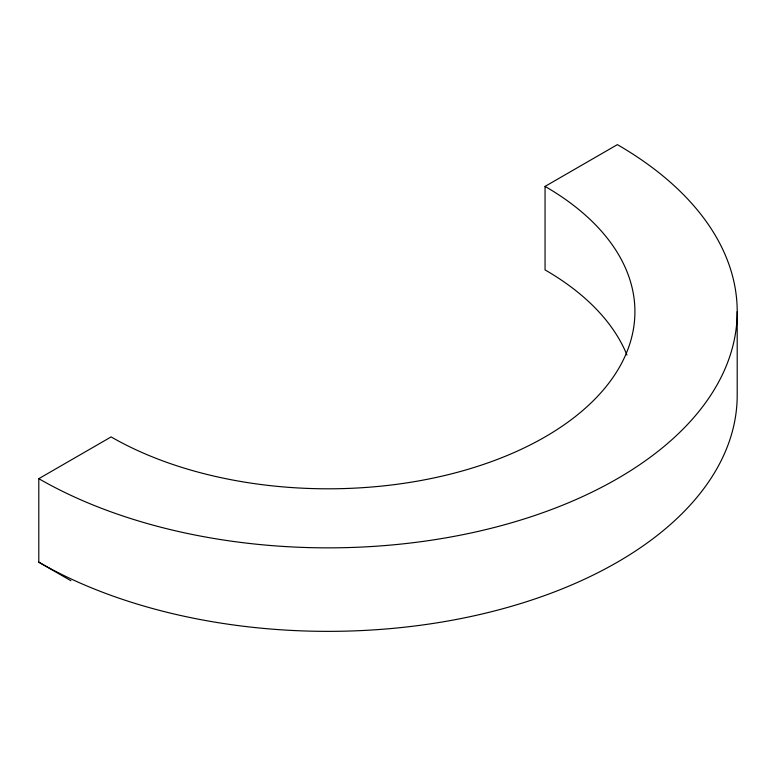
<?xml version="1.0" encoding="UTF-8"?>
<svg xmlns="http://www.w3.org/2000/svg" width="776" height="776" viewBox="0 0 776 776"><rect width="100%" height="100%" fill="white"/><g stroke="black" fill="none" stroke-linecap="round" stroke-linejoin="round"><path stroke-width="1.16" d="M38.8 478.676L111.123 436.917A306.83 177.151 0 0 0 545.053 436.917A306.83 177.151 0 0 0 545.053 186.395L617.376 144.637A409.117 236.195 0 0 1 617.376 478.676A409.117 236.195 0 0 1 38.8 478.676L38.8 562.183L70.907 580.72M737.2 311.651L737.2 395.168A409.117 236.195 0 0 1 484.651 613.38A409.117 236.195 0 0 1 38.8 562.183M545.053 186.395L545.053 269.902A306.83 177.151 0 0 1 626.95 355.039"/></g></svg>
